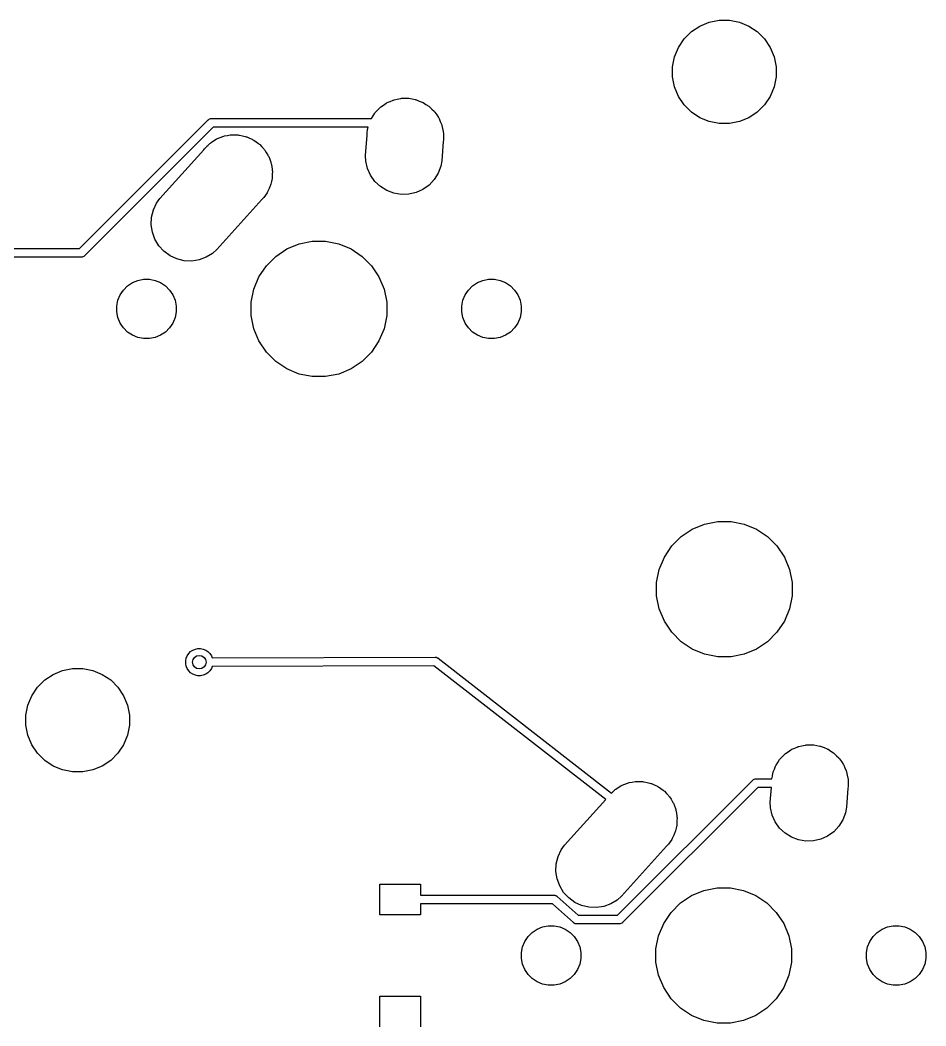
# Model space of a CAD drawing. Extents: x -26.1 to -7.5, y -7.6 to -2.3.
# Drawn here: x -8.539 to -7.489, y -5.802 to -4.635 of the extents above; entities that cross this region are included whole.
import ezdxf

# ---------------------------------------------------------------- set-up
doc = ezdxf.new("R2010")
doc.units = 0
doc.header["$MEASUREMENT"] = 0
doc.layers.add('BLACK', color=7, linetype='CONTINUOUS')

msp = doc.modelspace()

# ---------------------------------------------------------------- linework, layer by layer
at = {"layer": 'BLACK', "linetype": 'CONTINUOUS'}
for p, q in [((-7.76122, -4.64839), (-7.75139, -4.64183)), ((-7.75139, -4.64183), (-7.74047, -4.63731)), ((-7.74047, -4.63731), (-7.72888, -4.635)), ((-7.72888, -4.635), (-7.71706, -4.635)), ((-7.71706, -4.635), (-7.70547, -4.63731)), ((-7.70547, -4.63731), (-7.69455, -4.64183)), ((-7.69455, -4.64183), (-7.68472, -4.64839)), ((-7.76957, -4.65675), (-7.76122, -4.64839)), ((-7.68472, -4.64839), (-7.67636, -4.65675)), ((-7.77614, -4.66658), (-7.76957, -4.65675)), ((-7.67636, -4.65675), (-7.6698, -4.66658)), ((-7.78297, -4.68909), (-7.78066, -4.6775)), ((-7.78066, -4.6775), (-7.77614, -4.66658)), ((-7.6698, -4.66658), (-7.66527, -4.6775)), ((-7.66527, -4.6775), (-7.66297, -4.68909)), ((-7.78297, -4.70091), (-7.78297, -4.68909)), ((-7.66297, -4.68909), (-7.66297, -4.70091)), ((-7.78066, -4.7125), (-7.78297, -4.70091)), ((-7.66297, -4.70091), (-7.66527, -4.7125)), ((-7.77614, -4.72342), (-7.78066, -4.7125)), ((-7.66527, -4.7125), (-7.6698, -4.72342)), ((-7.76957, -4.73325), (-7.77614, -4.72342)), ((-7.6698, -4.72342), (-7.67636, -4.73325)), ((-8.1222, -4.73644), (-8.12167, -4.73606)), ((-8.12167, -4.73606), (-8.1212, -4.7356)), ((-8.1212, -4.7356), (-8.11811, -4.73353)), ((-8.11811, -4.73353), (-8.11509, -4.73138)), ((-8.11509, -4.73138), (-8.11449, -4.73111)), ((-8.11449, -4.73111), (-8.11395, -4.73075)), ((-8.11395, -4.73075), (-8.11052, -4.72933)), ((-8.11052, -4.72933), (-8.10713, -4.72781)), ((-8.10713, -4.72781), (-8.10649, -4.72766)), ((-8.10649, -4.72766), (-8.10589, -4.72741)), ((-8.10589, -4.72741), (-8.10225, -4.72669)), ((-8.10225, -4.72669), (-8.09863, -4.72586)), ((-8.09863, -4.72586), (-8.09797, -4.72584)), ((-8.09797, -4.72584), (-8.09733, -4.72571)), ((-8.09733, -4.72571), (-8.09362, -4.72571)), ((-8.09362, -4.72571), (-8.08991, -4.7256)), ((-8.08991, -4.7256), (-8.08926, -4.72571)), ((-8.08926, -4.72571), (-8.08861, -4.72571)), ((-8.08861, -4.72571), (-8.08496, -4.72643)), ((-8.08496, -4.72643), (-8.0813, -4.72705)), ((-8.0813, -4.72705), (-8.08069, -4.72728)), ((-8.08069, -4.72728), (-8.08005, -4.72741)), ((-8.08005, -4.72741), (-8.07662, -4.72883)), ((-8.07662, -4.72883), (-8.07315, -4.73015)), ((-8.07315, -4.73015), (-8.07259, -4.7305)), ((-8.07259, -4.7305), (-8.07199, -4.73075)), ((-8.07199, -4.73075), (-8.0689, -4.73281)), ((-8.0689, -4.73281), (-8.06576, -4.73478)), ((-8.06576, -4.73478), (-8.06528, -4.73523)), ((-8.06528, -4.73523), (-8.06473, -4.7356)), ((-8.06473, -4.7356), (-8.06211, -4.73822)), ((-7.76122, -4.74161), (-7.76957, -4.73325)), ((-7.67636, -4.73325), (-7.68472, -4.74161)), ((-8.13222, -4.74902), (-8.13016, -4.74593)), ((-8.13016, -4.74593), (-8.12818, -4.74279)), ((-8.12818, -4.74279), (-8.12774, -4.74231)), ((-8.12774, -4.74231), (-8.12737, -4.74177)), ((-8.12737, -4.74177), (-8.12475, -4.73914)), ((-8.12475, -4.73914), (-8.1222, -4.73644)), ((-8.06211, -4.73822), (-8.05941, -4.74077)), ((-8.05941, -4.74077), (-8.05903, -4.7413)), ((-8.05903, -4.7413), (-8.05857, -4.74177)), ((-8.05857, -4.74177), (-8.0565, -4.74485)), ((-8.0565, -4.74485), (-8.05435, -4.74788)), ((-8.05435, -4.74788), (-8.05408, -4.74848)), ((-7.75139, -4.74817), (-7.76122, -4.74161)), ((-7.68472, -4.74161), (-7.69455, -4.74817)), ((-8.47059, -4.90004), (-8.32135, -4.7508)), ((-8.31557, -4.75916), (-8.46481, -4.9084)), ((-8.32135, -4.7508), (-8.32119, -4.7506)), ((-8.32119, -4.7506), (-8.32043, -4.74998)), ((-8.32043, -4.74998), (-8.31956, -4.74952)), ((-8.31956, -4.74952), (-8.31862, -4.74923)), ((-8.31862, -4.74923), (-8.31809, -4.74918)), ((-8.31809, -4.74918), (-8.31764, -4.74913)), ((-8.31764, -4.74913), (-8.31739, -4.74916)), ((-8.31739, -4.74916), (-8.13347, -4.74916)), ((-8.13606, -4.75916), (-8.31557, -4.75916)), ((-8.13654, -4.76199), (-8.13606, -4.75916)), ((-8.13347, -4.74916), (-8.13322, -4.74913)), ((-8.13322, -4.74913), (-8.13298, -4.74916)), ((-8.13298, -4.74916), (-8.1323, -4.74922)), ((-8.1323, -4.74922), (-8.13222, -4.74902)), ((-8.05408, -4.74848), (-8.05372, -4.74902)), ((-8.05372, -4.74902), (-8.0523, -4.75245)), ((-8.0523, -4.75245), (-8.05078, -4.75584)), ((-8.05078, -4.75584), (-8.05063, -4.75648)), ((-8.05063, -4.75648), (-8.05038, -4.75708)), ((-8.05038, -4.75708), (-8.04965, -4.76072)), ((-7.74047, -4.75269), (-7.75139, -4.74817)), ((-7.72888, -4.755), (-7.74047, -4.75269)), ((-7.71706, -4.755), (-7.72888, -4.755)), ((-7.70547, -4.75269), (-7.71706, -4.755)), ((-7.69455, -4.74817), (-7.70547, -4.75269)), ((-8.31062, -4.77238), (-8.30744, -4.77123)), ((-8.30744, -4.77123), (-8.30431, -4.76993)), ((-8.30431, -4.76993), (-8.30335, -4.76974)), ((-8.30335, -4.76974), (-8.30242, -4.7694)), ((-8.30242, -4.7694), (-8.29908, -4.76889)), ((-8.29908, -4.76889), (-8.29576, -4.76823)), ((-8.29576, -4.76823), (-8.29477, -4.76823)), ((-8.29477, -4.76823), (-8.2938, -4.76808)), ((-8.2938, -4.76808), (-8.29042, -4.76823)), ((-8.29042, -4.76823), (-8.28703, -4.76823)), ((-8.28703, -4.76823), (-8.28607, -4.76842)), ((-8.28607, -4.76842), (-8.28508, -4.76846)), ((-8.28508, -4.76846), (-8.2818, -4.76927)), ((-8.2818, -4.76927), (-8.27847, -4.76993)), ((-8.27847, -4.76993), (-8.27757, -4.77031)), ((-8.27757, -4.77031), (-8.27661, -4.77054)), ((-8.27661, -4.77054), (-8.27354, -4.77197)), ((-8.13888, -4.79196), (-8.13726, -4.76847)), ((-8.13726, -4.76564), (-8.13654, -4.76199)), ((-8.13726, -4.76847), (-8.13726, -4.76564)), ((-8.04965, -4.76072), (-8.04882, -4.76434)), ((-8.04882, -4.76434), (-8.0488, -4.765)), ((-8.0488, -4.765), (-8.04868, -4.76564)), ((-8.04868, -4.76564), (-8.04868, -4.76935)), ((-8.04868, -4.76935), (-8.04863, -4.77088)), ((-8.04863, -4.77088), (-8.04868, -4.77153)), ((-8.3258, -4.78429), (-8.32356, -4.78205)), ((-8.32356, -4.78205), (-8.32291, -4.78132)), ((-8.32291, -4.78132), (-8.32202, -4.78051)), ((-8.32202, -4.78051), (-8.31963, -4.77812)), ((-8.31963, -4.77812), (-8.31881, -4.77757)), ((-8.31881, -4.77757), (-8.31808, -4.77691)), ((-8.31808, -4.77691), (-8.31519, -4.77515)), ((-8.31519, -4.77515), (-8.31237, -4.77327)), ((-8.31237, -4.77327), (-8.31146, -4.77289)), ((-8.31146, -4.77289), (-8.31062, -4.77238)), ((-8.27354, -4.77197), (-8.27041, -4.77327)), ((-8.27041, -4.77327), (-8.2696, -4.77382)), ((-8.2696, -4.77382), (-8.2687, -4.77423)), ((-8.2687, -4.77423), (-8.26597, -4.77624)), ((-8.26597, -4.77624), (-8.26316, -4.77812)), ((-8.26316, -4.77812), (-8.26246, -4.77881)), ((-8.26246, -4.77881), (-8.26167, -4.77939)), ((-8.26167, -4.77939), (-8.25938, -4.78189)), ((-8.25938, -4.78189), (-8.25699, -4.78429)), ((-8.04898, -4.77587), (-8.05051, -4.79805)), ((-8.04868, -4.77436), (-8.04898, -4.77587)), ((-8.04868, -4.77153), (-8.04868, -4.77436)), ((-8.37739, -4.84204), (-8.32647, -4.78529)), ((-8.32647, -4.78529), (-8.3258, -4.78429)), ((-8.25699, -4.78429), (-8.25644, -4.7851)), ((-8.25644, -4.7851), (-8.25578, -4.78583)), ((-8.25578, -4.78583), (-8.25402, -4.78873)), ((-8.25402, -4.78873), (-8.25214, -4.79154)), ((-8.25214, -4.79154), (-8.25177, -4.79245)), ((-8.25177, -4.79245), (-8.25126, -4.79329)), ((-8.25126, -4.79329), (-8.2501, -4.79647)), ((-8.13869, -4.79849), (-8.13888, -4.79196)), ((-8.2501, -4.79647), (-8.2488, -4.7996)), ((-8.2488, -4.7996), (-8.24861, -4.80056)), ((-8.24861, -4.80056), (-8.24828, -4.80149)), ((-8.24828, -4.80149), (-8.24776, -4.80484)), ((-8.24776, -4.80484), (-8.2471, -4.80816)), ((-8.13674, -4.807), (-8.13869, -4.79849)), ((-8.05159, -4.8045), (-8.05469, -4.81265)), ((-8.05051, -4.79805), (-8.05159, -4.8045)), ((-8.24729, -4.81785), (-8.24734, -4.81883)), ((-8.2471, -4.81688), (-8.24729, -4.81785)), ((-8.2471, -4.80816), (-8.2471, -4.80914)), ((-8.2471, -4.80914), (-8.24695, -4.81011)), ((-8.24695, -4.81011), (-8.2471, -4.8135)), ((-8.2471, -4.8135), (-8.2471, -4.81688)), ((-8.13316, -4.81496), (-8.13674, -4.807)), ((-8.1281, -4.82207), (-8.13316, -4.81496)), ((-8.05469, -4.81265), (-8.05933, -4.82005)), ((-8.24942, -4.8273), (-8.25085, -4.83037)), ((-8.24918, -4.82635), (-8.24942, -4.8273)), ((-8.2488, -4.82544), (-8.24918, -4.82635)), ((-8.24814, -4.82212), (-8.2488, -4.82544)), ((-8.24734, -4.81883), (-8.24814, -4.82212)), ((-8.12176, -4.82805), (-8.1281, -4.82207)), ((-8.11436, -4.83268), (-8.12176, -4.82805)), ((-8.06531, -4.8264), (-8.07242, -4.83145)), ((-8.05933, -4.82005), (-8.06531, -4.8264)), ((-8.25699, -4.84075), (-8.25923, -4.84299)), ((-8.25511, -4.83794), (-8.25699, -4.84075)), ((-8.25311, -4.83521), (-8.25511, -4.83794)), ((-8.25269, -4.83432), (-8.25311, -4.83521)), ((-8.25214, -4.8335), (-8.25269, -4.83432)), ((-8.25085, -4.83037), (-8.25214, -4.8335)), ((-8.10621, -4.83578), (-8.11436, -4.83268)), ((-8.09761, -4.83723), (-8.10621, -4.83578)), ((-8.08888, -4.83698), (-8.09761, -4.83723)), ((-8.08038, -4.83503), (-8.08888, -4.83698)), ((-8.07242, -4.83145), (-8.08038, -4.83503)), ((-8.38495, -4.85522), (-8.38126, -4.84731)), ((-8.38126, -4.84731), (-8.37739, -4.84204)), ((-8.25923, -4.84299), (-8.31146, -4.9012)), ((-8.38741, -4.87241), (-8.38702, -4.86369)), ((-8.38702, -4.86369), (-8.38495, -4.85522)), ((-8.38609, -4.88103), (-8.38741, -4.87241)), ((-8.38311, -4.88923), (-8.38609, -4.88103)), ((-8.37858, -4.89669), (-8.38311, -4.88923)), ((-8.37269, -4.90313), (-8.37858, -4.89669)), ((-8.23015, -4.90043), (-8.21587, -4.89452)), ((-8.21587, -4.89452), (-8.2007, -4.8915)), ((-8.2007, -4.8915), (-8.18524, -4.8915)), ((-8.18524, -4.8915), (-8.17007, -4.89452)), ((-8.17007, -4.89452), (-8.15578, -4.90043)), ((-9.0131, -4.90004), (-8.47059, -4.90004)), ((-8.46876, -4.91004), (-9.0131, -4.91004)), ((-8.46852, -4.91006), (-8.46876, -4.91004)), ((-8.46827, -4.91004), (-8.46852, -4.91006)), ((-8.46754, -4.90997), (-8.46827, -4.91004)), ((-8.4666, -4.90968), (-8.46754, -4.90997)), ((-8.46573, -4.90922), (-8.4666, -4.90968)), ((-8.46497, -4.90859), (-8.46573, -4.90922)), ((-8.46481, -4.9084), (-8.46497, -4.90859)), ((-8.36566, -4.90829), (-8.37269, -4.90313)), ((-8.35775, -4.91198), (-8.36566, -4.90829)), ((-8.32374, -4.91014), (-8.33194, -4.91312)), ((-8.31628, -4.90561), (-8.32374, -4.91014)), ((-8.31146, -4.9012), (-8.31628, -4.90561)), ((-8.25394, -4.91996), (-8.24301, -4.90903)), ((-8.24301, -4.90903), (-8.23015, -4.90043)), ((-8.15578, -4.90043), (-8.14293, -4.90903)), ((-8.14293, -4.90903), (-8.13199, -4.91996)), ((-8.34928, -4.91406), (-8.35775, -4.91198)), ((-8.34056, -4.91444), (-8.34928, -4.91406)), ((-8.33194, -4.91312), (-8.34056, -4.91444)), ((-8.26253, -4.93282), (-8.25394, -4.91996)), ((-8.13199, -4.91996), (-8.1234, -4.93282)), ((-8.26845, -4.9471), (-8.26253, -4.93282)), ((-8.1234, -4.93282), (-8.11749, -4.9471)), ((-8.41973, -4.94804), (-8.41493, -4.94324)), ((-8.41493, -4.94324), (-8.40929, -4.93947)), ((-8.40929, -4.93947), (-8.40302, -4.93688)), ((-8.40302, -4.93688), (-8.39636, -4.93555)), ((-8.39636, -4.93555), (-8.38958, -4.93555)), ((-8.38958, -4.93555), (-8.38292, -4.93688)), ((-8.38292, -4.93688), (-8.37665, -4.93947)), ((-8.37665, -4.93947), (-8.37101, -4.94324)), ((-8.37101, -4.94324), (-8.36621, -4.94804)), ((-8.01973, -4.94804), (-8.01493, -4.94324)), ((-8.01493, -4.94324), (-8.00929, -4.93947)), ((-8.00929, -4.93947), (-8.00302, -4.93688)), ((-8.00302, -4.93688), (-7.99636, -4.93555)), ((-7.99636, -4.93555), (-7.98958, -4.93555)), ((-7.98958, -4.93555), (-7.98292, -4.93688)), ((-7.98292, -4.93688), (-7.97665, -4.93947)), ((-7.97665, -4.93947), (-7.97101, -4.94324)), ((-7.97101, -4.94324), (-7.96621, -4.94804)), ((-8.42609, -4.95995), (-8.4235, -4.95368)), ((-8.4235, -4.95368), (-8.41973, -4.94804)), ((-8.36621, -4.94804), (-8.36244, -4.95368)), ((-8.36244, -4.95368), (-8.35984, -4.95995)), ((-8.27147, -4.96227), (-8.26845, -4.9471)), ((-8.11749, -4.9471), (-8.11447, -4.96227)), ((-8.02609, -4.95995), (-8.0235, -4.95368)), ((-8.0235, -4.95368), (-8.01973, -4.94804)), ((-7.96621, -4.94804), (-7.96244, -4.95368)), ((-7.96244, -4.95368), (-7.95984, -4.95995)), ((-8.42742, -4.96661), (-8.42609, -4.95995)), ((-8.42742, -4.97339), (-8.42742, -4.96661)), ((-8.35984, -4.95995), (-8.35852, -4.96661)), ((-8.35852, -4.96661), (-8.35852, -4.97339)), ((-8.27147, -4.97773), (-8.27147, -4.96227)), ((-8.11447, -4.96227), (-8.11447, -4.97773)), ((-8.02742, -4.96661), (-8.02609, -4.95995)), ((-8.02742, -4.97339), (-8.02742, -4.96661)), ((-7.95984, -4.95995), (-7.95852, -4.96661)), ((-7.95852, -4.96661), (-7.95852, -4.97339)), ((-8.42609, -4.98005), (-8.42742, -4.97339)), ((-8.4235, -4.98632), (-8.42609, -4.98005)), ((-8.35984, -4.98005), (-8.36244, -4.98632)), ((-8.35852, -4.97339), (-8.35984, -4.98005)), ((-8.26845, -4.9929), (-8.27147, -4.97773)), ((-8.11447, -4.97773), (-8.11749, -4.9929)), ((-8.02609, -4.98005), (-8.02742, -4.97339)), ((-8.0235, -4.98632), (-8.02609, -4.98005)), ((-7.95984, -4.98005), (-7.96244, -4.98632)), ((-7.95852, -4.97339), (-7.95984, -4.98005)), ((-8.41973, -4.99196), (-8.4235, -4.98632)), ((-8.41493, -4.99676), (-8.41973, -4.99196)), ((-8.36621, -4.99196), (-8.37101, -4.99676)), ((-8.36244, -4.98632), (-8.36621, -4.99196)), ((-8.26253, -5.00718), (-8.26845, -4.9929)), ((-8.11749, -4.9929), (-8.1234, -5.00718)), ((-8.01973, -4.99196), (-8.0235, -4.98632)), ((-8.01493, -4.99676), (-8.01973, -4.99196)), ((-7.96621, -4.99196), (-7.97101, -4.99676)), ((-7.96244, -4.98632), (-7.96621, -4.99196)), ((-8.40929, -5.00053), (-8.41493, -4.99676)), ((-8.40302, -5.00312), (-8.40929, -5.00053)), ((-8.39636, -5.00445), (-8.40302, -5.00312)), ((-8.38958, -5.00445), (-8.39636, -5.00445)), ((-8.38292, -5.00312), (-8.38958, -5.00445)), ((-8.37665, -5.00053), (-8.38292, -5.00312)), ((-8.37101, -4.99676), (-8.37665, -5.00053)), ((-8.00929, -5.00053), (-8.01493, -4.99676)), ((-8.00302, -5.00312), (-8.00929, -5.00053)), ((-7.99636, -5.00445), (-8.00302, -5.00312)), ((-7.98958, -5.00445), (-7.99636, -5.00445)), ((-7.98292, -5.00312), (-7.98958, -5.00445)), ((-7.97665, -5.00053), (-7.98292, -5.00312)), ((-7.97101, -4.99676), (-7.97665, -5.00053)), ((-8.25394, -5.02004), (-8.26253, -5.00718)), ((-8.1234, -5.00718), (-8.13199, -5.02004)), ((-8.24301, -5.03097), (-8.25394, -5.02004)), ((-8.13199, -5.02004), (-8.14293, -5.03097)), ((-8.23015, -5.03957), (-8.24301, -5.03097)), ((-8.21587, -5.04548), (-8.23015, -5.03957)), ((-8.15578, -5.03957), (-8.17007, -5.04548)), ((-8.14293, -5.03097), (-8.15578, -5.03957)), ((-8.2007, -5.0485), (-8.21587, -5.04548)), ((-8.18524, -5.0485), (-8.2007, -5.0485)), ((-8.17007, -5.04548), (-8.18524, -5.0485)), ((-7.77301, -5.23403), (-7.76015, -5.22543)), ((-7.76015, -5.22543), (-7.74587, -5.21952)), ((-7.74587, -5.21952), (-7.7307, -5.2165)), ((-7.7307, -5.2165), (-7.71524, -5.2165)), ((-7.71524, -5.2165), (-7.70007, -5.21952)), ((-7.70007, -5.21952), (-7.68578, -5.22543)), ((-7.68578, -5.22543), (-7.67293, -5.23403)), ((-7.78394, -5.24496), (-7.77301, -5.23403)), ((-7.67293, -5.23403), (-7.66199, -5.24496)), ((-7.79253, -5.25782), (-7.78394, -5.24496)), ((-7.66199, -5.24496), (-7.6534, -5.25782)), ((-7.79845, -5.2721), (-7.79253, -5.25782)), ((-7.6534, -5.25782), (-7.64749, -5.2721)), ((-7.80147, -5.28727), (-7.79845, -5.2721)), ((-7.64749, -5.2721), (-7.64447, -5.28727)), ((-7.80147, -5.30273), (-7.80147, -5.28727)), ((-7.64447, -5.28727), (-7.64447, -5.30273)), ((-7.79845, -5.3179), (-7.80147, -5.30273)), ((-7.64447, -5.30273), (-7.64749, -5.3179)), ((-7.79253, -5.33218), (-7.79845, -5.3179)), ((-7.64749, -5.3179), (-7.6534, -5.33218)), ((-7.78394, -5.34504), (-7.79253, -5.33218)), ((-7.6534, -5.33218), (-7.66199, -5.34504)), ((-7.77301, -5.35597), (-7.78394, -5.34504)), ((-7.66199, -5.34504), (-7.67293, -5.35597)), ((-8.34178, -5.36751), (-8.3392, -5.36578)), ((-8.3392, -5.36578), (-8.33633, -5.3646)), ((-8.33633, -5.3646), (-8.33329, -5.36399)), ((-8.33329, -5.36399), (-8.33019, -5.36399)), ((-8.33019, -5.36399), (-8.32715, -5.3646)), ((-8.32715, -5.3646), (-8.32428, -5.36578)), ((-8.32428, -5.36578), (-8.3217, -5.36751)), ((-7.76015, -5.36457), (-7.77301, -5.35597)), ((-7.74587, -5.37048), (-7.76015, -5.36457)), ((-7.68578, -5.36457), (-7.70007, -5.37048)), ((-7.67293, -5.35597), (-7.68578, -5.36457)), ((-8.34749, -5.37819), (-8.34688, -5.37515)), ((-8.34688, -5.37515), (-8.3457, -5.37228)), ((-8.3457, -5.37228), (-8.34397, -5.3697)), ((-8.34397, -5.3697), (-8.34178, -5.36751)), ((-8.3217, -5.36751), (-8.31951, -5.3697)), ((-8.31951, -5.3697), (-8.31778, -5.37228)), ((-8.31778, -5.37228), (-8.31678, -5.3747)), ((-8.31678, -5.3747), (-8.05807, -5.374)), ((-8.05807, -5.374), (-8.05764, -5.37399)), ((-8.05764, -5.37399), (-8.05734, -5.37404)), ((-8.05734, -5.37404), (-8.05703, -5.37407)), ((-8.05703, -5.37407), (-8.05685, -5.37412)), ((-8.05685, -5.37412), (-8.05667, -5.37416)), ((-8.05667, -5.37416), (-8.05638, -5.37427)), ((-8.05638, -5.37427), (-8.05609, -5.37435)), ((-8.05609, -5.37435), (-8.05592, -5.37444)), ((-8.05592, -5.37444), (-8.05575, -5.37451)), ((-8.05575, -5.37451), (-8.05549, -5.37467)), ((-8.05549, -5.37467), (-8.05522, -5.37482)), ((-8.05522, -5.37482), (-8.05488, -5.37509)), ((-8.05488, -5.37509), (-7.85386, -5.53152)), ((-7.7307, -5.3735), (-7.74587, -5.37048)), ((-7.71524, -5.3735), (-7.7307, -5.3735)), ((-7.70007, -5.37048), (-7.71524, -5.3735)), ((-8.50116, -5.39383), (-8.49024, -5.38931)), ((-8.49024, -5.38931), (-8.47865, -5.387)), ((-8.47865, -5.387), (-8.46683, -5.387)), ((-8.46683, -5.387), (-8.45524, -5.38931)), ((-8.45524, -5.38931), (-8.44432, -5.39383)), ((-8.34749, -5.38129), (-8.34749, -5.37819)), ((-8.34688, -5.38433), (-8.34749, -5.38129)), ((-8.3457, -5.3872), (-8.34688, -5.38433)), ((-8.34397, -5.38978), (-8.3457, -5.3872)), ((-8.31778, -5.3872), (-8.31951, -5.38978)), ((-8.31675, -5.3847), (-8.31778, -5.3872)), ((-8.05971, -5.384), (-8.31675, -5.3847)), ((-7.86055, -5.53898), (-8.05971, -5.384)), ((-8.51935, -5.40875), (-8.51099, -5.40039)), ((-8.51099, -5.40039), (-8.50116, -5.39383)), ((-8.44432, -5.39383), (-8.43449, -5.40039)), ((-8.43449, -5.40039), (-8.42614, -5.40875)), ((-8.34178, -5.39197), (-8.34397, -5.38978)), ((-8.3392, -5.3937), (-8.34178, -5.39197)), ((-8.33633, -5.39488), (-8.3392, -5.3937)), ((-8.33329, -5.39549), (-8.33633, -5.39488)), ((-8.33019, -5.39549), (-8.33329, -5.39549)), ((-8.32715, -5.39488), (-8.33019, -5.39549)), ((-8.32428, -5.3937), (-8.32715, -5.39488)), ((-8.3217, -5.39197), (-8.32428, -5.3937)), ((-8.31951, -5.38978), (-8.3217, -5.39197)), ((-8.52591, -5.41858), (-8.51935, -5.40875)), ((-8.42614, -5.40875), (-8.41957, -5.41858)), ((-8.53043, -5.4295), (-8.52591, -5.41858)), ((-8.41957, -5.41858), (-8.41505, -5.4295)), ((-8.53274, -5.44109), (-8.53043, -5.4295)), ((-8.41505, -5.4295), (-8.41274, -5.44109)), ((-8.53274, -5.45291), (-8.53274, -5.44109)), ((-8.41274, -5.44109), (-8.41274, -5.45291)), ((-8.53043, -5.4645), (-8.53274, -5.45291)), ((-8.41274, -5.45291), (-8.41505, -5.4645)), ((-8.52591, -5.47542), (-8.53043, -5.4645)), ((-8.41505, -5.4645), (-8.41957, -5.47542)), ((-8.51935, -5.48525), (-8.52591, -5.47542)), ((-8.41957, -5.47542), (-8.42614, -5.48525)), ((-7.64889, -5.48353), (-7.64586, -5.48138)), ((-7.64586, -5.48138), (-7.64526, -5.48111)), ((-7.64526, -5.48111), (-7.64472, -5.48075)), ((-7.64472, -5.48075), (-7.64129, -5.47933)), ((-7.64129, -5.47933), (-7.6379, -5.47781)), ((-7.6379, -5.47781), (-7.63726, -5.47766)), ((-7.63726, -5.47766), (-7.63666, -5.47741)), ((-7.63666, -5.47741), (-7.63302, -5.47669)), ((-7.63302, -5.47669), (-7.6294, -5.47586)), ((-7.6294, -5.47586), (-7.62874, -5.47584)), ((-7.62874, -5.47584), (-7.6281, -5.47571)), ((-7.6281, -5.47571), (-7.62439, -5.47571)), ((-7.62439, -5.47571), (-7.62068, -5.4756)), ((-7.62068, -5.4756), (-7.62003, -5.47571)), ((-7.62003, -5.47571), (-7.61938, -5.47571)), ((-7.61938, -5.47571), (-7.61574, -5.47643)), ((-7.61574, -5.47643), (-7.61207, -5.47705)), ((-7.61207, -5.47705), (-7.61146, -5.47728)), ((-7.61146, -5.47728), (-7.61082, -5.47741)), ((-7.61082, -5.47741), (-7.60739, -5.47883)), ((-7.60739, -5.47883), (-7.60392, -5.48015)), ((-7.60392, -5.48015), (-7.60337, -5.4805)), ((-7.60337, -5.4805), (-7.60276, -5.48075)), ((-7.60276, -5.48075), (-7.59967, -5.48281)), ((-7.59967, -5.48281), (-7.59653, -5.48478)), ((-8.51099, -5.49361), (-8.51935, -5.48525)), ((-8.50116, -5.50017), (-8.51099, -5.49361)), ((-8.43449, -5.49361), (-8.44432, -5.50017)), ((-8.42614, -5.48525), (-8.43449, -5.49361)), ((-7.66093, -5.49593), (-7.65896, -5.49279)), ((-7.65896, -5.49279), (-7.65851, -5.49231)), ((-7.65851, -5.49231), (-7.65814, -5.49177)), ((-7.65814, -5.49177), (-7.65552, -5.48914)), ((-7.65552, -5.48914), (-7.65297, -5.48644)), ((-7.65297, -5.48644), (-7.65244, -5.48606)), ((-7.65244, -5.48606), (-7.65197, -5.4856)), ((-7.65197, -5.4856), (-7.64889, -5.48353)), ((-7.59653, -5.48478), (-7.59605, -5.48523)), ((-7.59605, -5.48523), (-7.59551, -5.4856)), ((-7.59551, -5.4856), (-7.59288, -5.48822)), ((-7.59288, -5.48822), (-7.59018, -5.49077)), ((-7.59018, -5.49077), (-7.5898, -5.4913)), ((-7.5898, -5.4913), (-7.58934, -5.49177)), ((-7.58934, -5.49177), (-7.58727, -5.49485)), ((-8.49024, -5.50469), (-8.50116, -5.50017)), ((-8.47865, -5.507), (-8.49024, -5.50469)), ((-8.45524, -5.50469), (-8.46683, -5.507)), ((-8.44432, -5.50017), (-8.45524, -5.50469)), ((-7.66633, -5.50708), (-7.66491, -5.50365)), ((-7.66491, -5.50365), (-7.66359, -5.50018)), ((-7.66359, -5.50018), (-7.66324, -5.49963)), ((-7.66324, -5.49963), (-7.66299, -5.49902)), ((-7.66299, -5.49902), (-7.66093, -5.49593)), ((-7.58727, -5.49485), (-7.58512, -5.49788)), ((-7.58512, -5.49788), (-7.58485, -5.49848)), ((-7.58485, -5.49848), (-7.58449, -5.49902)), ((-7.58449, -5.49902), (-7.58307, -5.50245)), ((-7.58307, -5.50245), (-7.58155, -5.50584)), ((-7.58155, -5.50584), (-7.5814, -5.50648)), ((-8.46683, -5.507), (-8.47865, -5.507)), ((-7.84681, -5.67336), (-7.69009, -5.51664)), ((-7.69009, -5.51664), (-7.68993, -5.51645)), ((-7.68993, -5.51645), (-7.68917, -5.51582)), ((-7.68917, -5.51582), (-7.6883, -5.51536)), ((-7.6883, -5.51536), (-7.68736, -5.51507)), ((-7.68736, -5.51507), (-7.68662, -5.515)), ((-7.68662, -5.515), (-7.68638, -5.51498)), ((-7.68638, -5.51498), (-7.68613, -5.515)), ((-7.68613, -5.515), (-7.6679, -5.515)), ((-7.6679, -5.515), (-7.66731, -5.51199)), ((-7.66731, -5.51199), (-7.66669, -5.50833)), ((-7.66669, -5.50833), (-7.66646, -5.50772)), ((-7.66646, -5.50772), (-7.66633, -5.50708)), ((-7.5814, -5.50648), (-7.58115, -5.50708)), ((-7.58115, -5.50708), (-7.58043, -5.51072)), ((-7.58043, -5.51072), (-7.5796, -5.51434)), ((-7.5796, -5.51434), (-7.57958, -5.515)), ((-7.57958, -5.515), (-7.57945, -5.51564)), ((-7.57945, -5.51564), (-7.57945, -5.51935)), ((-7.85279, -5.53051), (-7.8504, -5.52812)), ((-7.8504, -5.52812), (-7.84958, -5.52757)), ((-7.84958, -5.52757), (-7.84886, -5.52691)), ((-7.84886, -5.52691), (-7.84596, -5.52515)), ((-7.84596, -5.52515), (-7.84315, -5.52327)), ((-7.84315, -5.52327), (-7.84224, -5.52289)), ((-7.84224, -5.52289), (-7.8414, -5.52238)), ((-7.8414, -5.52238), (-7.83821, -5.52123)), ((-7.68431, -5.525), (-7.84103, -5.68172)), ((-7.83821, -5.52123), (-7.83508, -5.51993)), ((-7.83508, -5.51993), (-7.83412, -5.51974)), ((-7.83412, -5.51974), (-7.8332, -5.5194)), ((-7.8332, -5.5194), (-7.82985, -5.51889)), ((-7.82985, -5.51889), (-7.82653, -5.51823)), ((-7.82653, -5.51823), (-7.82554, -5.51823)), ((-7.82554, -5.51823), (-7.82457, -5.51808)), ((-7.82457, -5.51808), (-7.82119, -5.51823)), ((-7.82119, -5.51823), (-7.8178, -5.51823)), ((-7.8178, -5.51823), (-7.81684, -5.51842)), ((-7.81684, -5.51842), (-7.81586, -5.51846)), ((-7.81586, -5.51846), (-7.81257, -5.51927)), ((-7.81257, -5.51927), (-7.80925, -5.51993)), ((-7.80925, -5.51993), (-7.80834, -5.52031)), ((-7.80834, -5.52031), (-7.80738, -5.52054)), ((-7.80738, -5.52054), (-7.80431, -5.52197)), ((-7.80431, -5.52197), (-7.80119, -5.52327)), ((-7.80119, -5.52327), (-7.80037, -5.52382)), ((-7.80037, -5.52382), (-7.79948, -5.52423)), ((-7.79948, -5.52423), (-7.79675, -5.52624)), ((-7.79675, -5.52624), (-7.79393, -5.52812)), ((-7.79393, -5.52812), (-7.79324, -5.52881)), ((-7.79324, -5.52881), (-7.79244, -5.52939)), ((-7.79244, -5.52939), (-7.79016, -5.53189)), ((-7.66848, -5.525), (-7.68431, -5.525)), ((-7.66965, -5.54196), (-7.66848, -5.525)), ((-7.57975, -5.52587), (-7.58128, -5.54805)), ((-7.57945, -5.52436), (-7.57975, -5.52587)), ((-7.57945, -5.51935), (-7.5794, -5.52088)), ((-7.5794, -5.52088), (-7.57945, -5.52153)), ((-7.57945, -5.52153), (-7.57945, -5.52436)), ((-7.90816, -5.59204), (-7.86055, -5.53898)), ((-7.85386, -5.53152), (-7.85368, -5.53132)), ((-7.85368, -5.53132), (-7.85279, -5.53051)), ((-7.79016, -5.53189), (-7.78776, -5.53429)), ((-7.78776, -5.53429), (-7.78722, -5.5351)), ((-7.78722, -5.5351), (-7.78655, -5.53583)), ((-7.78655, -5.53583), (-7.7848, -5.53873)), ((-7.7848, -5.53873), (-7.78291, -5.54154)), ((-7.78291, -5.54154), (-7.78254, -5.54245)), ((-7.78254, -5.54245), (-7.78203, -5.54329)), ((-7.78203, -5.54329), (-7.78087, -5.54647)), ((-7.78087, -5.54647), (-7.77958, -5.5496)), ((-7.77958, -5.5496), (-7.77938, -5.55056)), ((-7.77938, -5.55056), (-7.77905, -5.55149)), ((-7.77905, -5.55149), (-7.77853, -5.55484)), ((-7.66946, -5.54849), (-7.66965, -5.54196)), ((-7.66751, -5.557), (-7.66946, -5.54849)), ((-7.58128, -5.54805), (-7.58237, -5.5545)), ((-7.77853, -5.55484), (-7.77787, -5.55816)), ((-7.77787, -5.55816), (-7.77787, -5.55914)), ((-7.77787, -5.55914), (-7.77772, -5.56011)), ((-7.77772, -5.56011), (-7.77787, -5.5635)), ((-7.77787, -5.5635), (-7.77787, -5.56688)), ((-7.66393, -5.56496), (-7.66751, -5.557)), ((-7.58547, -5.56265), (-7.5901, -5.57005)), ((-7.58237, -5.5545), (-7.58547, -5.56265)), ((-7.77958, -5.57544), (-7.77995, -5.57635)), ((-7.77892, -5.57212), (-7.77958, -5.57544)), ((-7.77811, -5.56883), (-7.77892, -5.57212)), ((-7.77807, -5.56785), (-7.77811, -5.56883)), ((-7.77787, -5.56688), (-7.77807, -5.56785)), ((-7.65888, -5.57207), (-7.66393, -5.56496)), ((-7.65253, -5.57805), (-7.65888, -5.57207)), ((-7.5901, -5.57005), (-7.59608, -5.5764)), ((-7.78588, -5.58794), (-7.78776, -5.59075)), ((-7.78388, -5.58521), (-7.78588, -5.58794)), ((-7.78346, -5.58432), (-7.78388, -5.58521)), ((-7.78291, -5.5835), (-7.78346, -5.58432)), ((-7.78162, -5.58037), (-7.78291, -5.5835)), ((-7.78019, -5.5773), (-7.78162, -5.58037)), ((-7.77995, -5.57635), (-7.78019, -5.5773)), ((-7.64514, -5.58268), (-7.65253, -5.57805)), ((-7.63698, -5.58578), (-7.64514, -5.58268)), ((-7.62838, -5.58723), (-7.63698, -5.58578)), ((-7.61966, -5.58698), (-7.62838, -5.58723)), ((-7.61115, -5.58503), (-7.61966, -5.58698)), ((-7.60319, -5.58145), (-7.61115, -5.58503)), ((-7.59608, -5.5764), (-7.60319, -5.58145)), ((-7.91572, -5.60522), (-7.91203, -5.59731)), ((-7.91203, -5.59731), (-7.90816, -5.59204)), ((-7.79, -5.59299), (-7.84223, -5.6512)), ((-7.78776, -5.59075), (-7.79, -5.59299)), ((-7.9178, -5.61369), (-7.91572, -5.60522)), ((-7.91818, -5.62241), (-7.9178, -5.61369)), ((-7.91686, -5.63103), (-7.91818, -5.62241)), ((-7.91388, -5.63923), (-7.91686, -5.63103)), ((-8.12236, -5.67276), (-8.12236, -5.63732)), ((-8.12236, -5.63732), (-8.07512, -5.63732)), ((-8.07512, -5.63732), (-8.07512, -5.65004)), ((-7.90935, -5.64669), (-7.91388, -5.63923)), ((-7.76092, -5.65043), (-7.74664, -5.64452)), ((-7.74664, -5.64452), (-7.73147, -5.6415)), ((-7.73147, -5.6415), (-7.71601, -5.6415)), ((-7.71601, -5.6415), (-7.70084, -5.64452)), ((-7.70084, -5.64452), (-7.68656, -5.65043)), ((-8.07512, -5.65004), (-7.92067, -5.65004)), ((-7.92067, -5.65004), (-7.92056, -5.65002)), ((-7.92056, -5.65002), (-7.92018, -5.65004)), ((-7.92018, -5.65004), (-7.92004, -5.65004)), ((-7.92004, -5.65004), (-7.91993, -5.65005)), ((-7.91993, -5.65005), (-7.91957, -5.65007)), ((-7.91957, -5.65007), (-7.91944, -5.6501)), ((-7.91944, -5.6501), (-7.91931, -5.65011)), ((-7.91931, -5.65011), (-7.91896, -5.65022)), ((-7.91896, -5.65022), (-7.91862, -5.6503)), ((-7.91862, -5.6503), (-7.91849, -5.65036)), ((-7.91849, -5.65036), (-7.91836, -5.6504)), ((-7.91836, -5.6504), (-7.91805, -5.65057)), ((-7.91805, -5.65057), (-7.91773, -5.65072)), ((-7.91773, -5.65072), (-7.91762, -5.6508)), ((-7.91762, -5.6508), (-7.9175, -5.65086)), ((-7.9175, -5.65086), (-7.91722, -5.65109)), ((-7.91722, -5.65109), (-7.91713, -5.65115)), ((-7.91713, -5.65115), (-7.91703, -5.65124)), ((-7.91703, -5.65124), (-7.91673, -5.65149)), ((-7.91673, -5.65149), (-7.91666, -5.65157)), ((-7.91666, -5.65157), (-7.89238, -5.67336)), ((-7.90346, -5.65313), (-7.90935, -5.64669)), ((-7.89643, -5.65829), (-7.90346, -5.65313)), ((-7.84705, -5.65561), (-7.85451, -5.66014)), ((-7.84223, -5.6512), (-7.84705, -5.65561)), ((-7.77378, -5.65903), (-7.76092, -5.65043)), ((-7.68656, -5.65043), (-7.6737, -5.65903)), ((-7.9222, -5.66004), (-8.07512, -5.66004)), ((-8.07512, -5.66004), (-8.07512, -5.67276)), ((-7.89792, -5.68183), (-7.9222, -5.66004)), ((-7.88852, -5.66198), (-7.89643, -5.65829)), ((-7.88005, -5.66406), (-7.88852, -5.66198)), ((-7.87133, -5.66444), (-7.88005, -5.66406)), ((-7.86271, -5.66312), (-7.87133, -5.66444)), ((-7.85451, -5.66014), (-7.86271, -5.66312)), ((-7.78472, -5.66996), (-7.77378, -5.65903)), ((-7.6737, -5.65903), (-7.66277, -5.66996)), ((-8.07512, -5.67276), (-8.12236, -5.67276)), ((-7.89238, -5.67336), (-7.84681, -5.67336)), ((-7.79331, -5.68282), (-7.78472, -5.66996)), ((-7.66277, -5.66996), (-7.65417, -5.68282)), ((-7.9457, -5.69324), (-7.94006, -5.68947)), ((-7.94006, -5.68947), (-7.93379, -5.68688)), ((-7.93379, -5.68688), (-7.92713, -5.68555)), ((-7.92713, -5.68555), (-7.92035, -5.68555)), ((-7.92035, -5.68555), (-7.91369, -5.68688)), ((-7.91369, -5.68688), (-7.90742, -5.68947)), ((-7.90742, -5.68947), (-7.90178, -5.69324)), ((-7.89785, -5.68192), (-7.89792, -5.68183)), ((-7.89755, -5.68216), (-7.89785, -5.68192)), ((-7.89745, -5.68225), (-7.89755, -5.68216)), ((-7.89736, -5.68231), (-7.89745, -5.68225)), ((-7.89708, -5.68254), (-7.89736, -5.68231)), ((-7.89696, -5.6826), (-7.89708, -5.68254)), ((-7.89685, -5.68268), (-7.89696, -5.6826)), ((-7.89653, -5.68284), (-7.89685, -5.68268)), ((-7.89622, -5.683), (-7.89653, -5.68284)), ((-7.89609, -5.68304), (-7.89622, -5.683)), ((-7.89596, -5.6831), (-7.89609, -5.68304)), ((-7.89562, -5.68319), (-7.89596, -5.6831)), ((-7.89527, -5.68329), (-7.89562, -5.68319)), ((-7.89514, -5.6833), (-7.89527, -5.68329)), ((-7.89501, -5.68334), (-7.89514, -5.6833)), ((-7.89465, -5.68335), (-7.89501, -5.68334)), ((-7.89454, -5.68336), (-7.89465, -5.68335)), ((-7.8944, -5.68336), (-7.89454, -5.68336)), ((-7.89402, -5.68338), (-7.8944, -5.68336)), ((-7.89391, -5.68336), (-7.89402, -5.68338)), ((-7.84499, -5.68336), (-7.89391, -5.68336)), ((-7.84474, -5.68339), (-7.84499, -5.68336)), ((-7.84449, -5.68336), (-7.84474, -5.68339)), ((-7.84376, -5.68329), (-7.84449, -5.68336)), ((-7.84282, -5.683), (-7.84376, -5.68329)), ((-7.84195, -5.68254), (-7.84282, -5.683)), ((-7.84119, -5.68192), (-7.84195, -5.68254)), ((-7.84103, -5.68172), (-7.84119, -5.68192)), ((-7.79922, -5.6971), (-7.79331, -5.68282)), ((-7.65417, -5.68282), (-7.64826, -5.6971)), ((-7.5457, -5.69324), (-7.54006, -5.68947)), ((-7.54006, -5.68947), (-7.53379, -5.68688)), ((-7.53379, -5.68688), (-7.52713, -5.68555)), ((-7.52713, -5.68555), (-7.52035, -5.68555)), ((-7.52035, -5.68555), (-7.51369, -5.68688)), ((-7.51369, -5.68688), (-7.50742, -5.68947)), ((-7.50742, -5.68947), (-7.50178, -5.69324)), ((-7.95687, -5.70995), (-7.95427, -5.70368)), ((-7.95427, -5.70368), (-7.9505, -5.69804)), ((-7.9505, -5.69804), (-7.9457, -5.69324)), ((-7.90178, -5.69324), (-7.89698, -5.69804)), ((-7.89698, -5.69804), (-7.89321, -5.70368)), ((-7.89321, -5.70368), (-7.89062, -5.70995)), ((-7.80224, -5.71227), (-7.79922, -5.6971)), ((-7.64826, -5.6971), (-7.64524, -5.71227)), ((-7.55687, -5.70995), (-7.55427, -5.70368)), ((-7.55427, -5.70368), (-7.5505, -5.69804)), ((-7.5505, -5.69804), (-7.5457, -5.69324)), ((-7.50178, -5.69324), (-7.49698, -5.69804)), ((-7.49698, -5.69804), (-7.49321, -5.70368)), ((-7.49321, -5.70368), (-7.49062, -5.70995)), ((-7.95819, -5.71661), (-7.95687, -5.70995)), ((-7.89062, -5.70995), (-7.88929, -5.71661)), ((-7.80224, -5.72773), (-7.80224, -5.71227)), ((-7.64524, -5.71227), (-7.64524, -5.72773)), ((-7.55819, -5.71661), (-7.55687, -5.70995)), ((-7.49062, -5.70995), (-7.48929, -5.71661)), ((-7.95819, -5.72339), (-7.95819, -5.71661)), ((-7.95687, -5.73005), (-7.95819, -5.72339)), ((-7.88929, -5.72339), (-7.89062, -5.73005)), ((-7.88929, -5.71661), (-7.88929, -5.72339)), ((-7.79922, -5.7429), (-7.80224, -5.72773)), ((-7.64524, -5.72773), (-7.64826, -5.7429)), ((-7.55819, -5.72339), (-7.55819, -5.71661)), ((-7.55687, -5.73005), (-7.55819, -5.72339)), ((-7.48929, -5.72339), (-7.49062, -5.73005)), ((-7.48929, -5.71661), (-7.48929, -5.72339)), ((-7.95427, -5.73632), (-7.95687, -5.73005)), ((-7.9505, -5.74196), (-7.95427, -5.73632)), ((-7.89321, -5.73632), (-7.89698, -5.74196)), ((-7.89062, -5.73005), (-7.89321, -5.73632)), ((-7.55427, -5.73632), (-7.55687, -5.73005)), ((-7.5505, -5.74196), (-7.55427, -5.73632)), ((-7.49321, -5.73632), (-7.49698, -5.74196)), ((-7.49062, -5.73005), (-7.49321, -5.73632)), ((-7.9457, -5.74676), (-7.9505, -5.74196)), ((-7.94006, -5.75053), (-7.9457, -5.74676)), ((-7.93379, -5.75312), (-7.94006, -5.75053)), ((-7.90742, -5.75053), (-7.91369, -5.75312)), ((-7.90178, -5.74676), (-7.90742, -5.75053)), ((-7.89698, -5.74196), (-7.90178, -5.74676)), ((-7.79331, -5.75718), (-7.79922, -5.7429)), ((-7.64826, -5.7429), (-7.65417, -5.75718)), ((-7.5457, -5.74676), (-7.5505, -5.74196)), ((-7.54006, -5.75053), (-7.5457, -5.74676)), ((-7.53379, -5.75312), (-7.54006, -5.75053)), ((-7.50742, -5.75053), (-7.51369, -5.75312)), ((-7.50178, -5.74676), (-7.50742, -5.75053)), ((-7.49698, -5.74196), (-7.50178, -5.74676)), ((-7.92713, -5.75445), (-7.93379, -5.75312)), ((-7.92035, -5.75445), (-7.92713, -5.75445)), ((-7.91369, -5.75312), (-7.92035, -5.75445)), ((-7.78472, -5.77004), (-7.79331, -5.75718)), ((-7.65417, -5.75718), (-7.66277, -5.77004)), ((-7.52713, -5.75445), (-7.53379, -5.75312)), ((-7.52035, -5.75445), (-7.52713, -5.75445)), ((-7.51369, -5.75312), (-7.52035, -5.75445)), ((-8.12236, -5.80268), (-8.12236, -5.76724)), ((-8.12236, -5.76724), (-8.07512, -5.76724)), ((-8.07512, -5.76724), (-8.07512, -5.80268)), ((-7.77378, -5.78097), (-7.78472, -5.77004)), ((-7.66277, -5.77004), (-7.6737, -5.78097)), ((-7.76092, -5.78957), (-7.77378, -5.78097)), ((-7.6737, -5.78097), (-7.68656, -5.78957)), ((-7.74664, -5.79548), (-7.76092, -5.78957)), ((-7.73147, -5.7985), (-7.74664, -5.79548)), ((-7.70084, -5.79548), (-7.71601, -5.7985)), ((-7.68656, -5.78957), (-7.70084, -5.79548)), ((-7.71601, -5.7985), (-7.73147, -5.7985))]:
    msp.add_line(p, q, dxfattribs=at)
at = {"layer": 'BLACK'}
msp.add_circle((-8.33174, -5.37974), 0.00787, dxfattribs=at)

doc.saveas('drawing.dxf')
